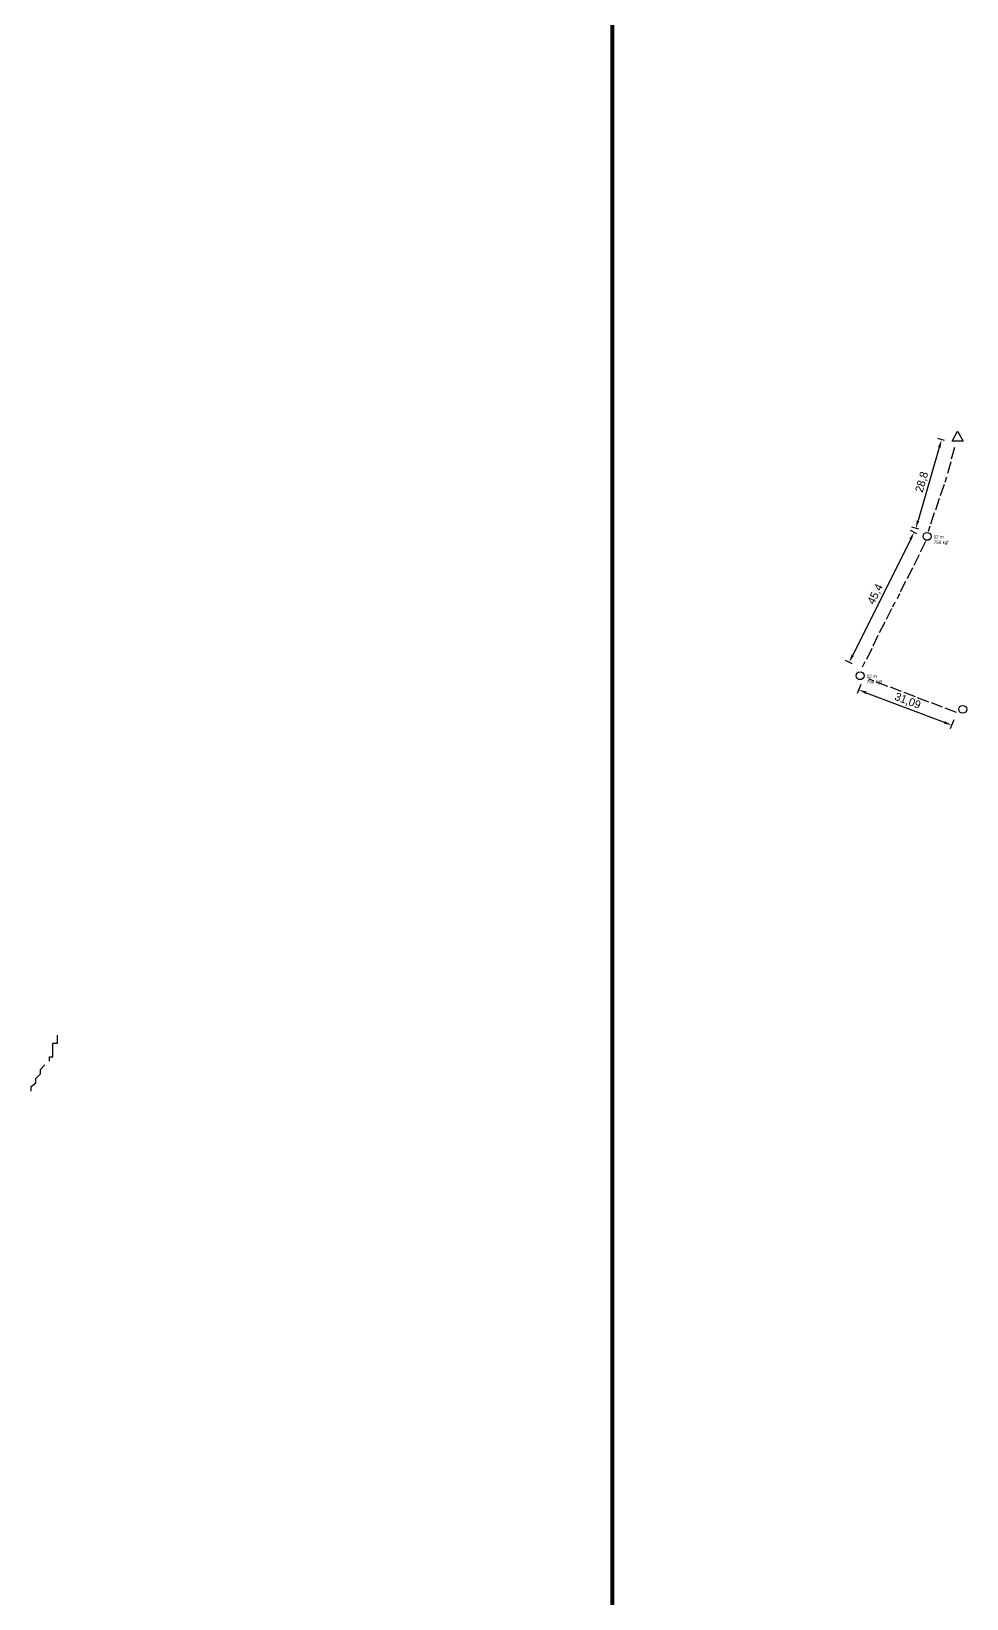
# Model space of a CAD drawing. Header units: millimetres. Extents: x -3588 to 75209, y -3737 to 38254.
# Drawn here: x 28668 to 28960.3, y 6647.8 to 7137.4 of the extents above; entities that cross this region are included whole.
import ezdxf

# ---------------------------------------------------------------- set-up
doc = ezdxf.new("R2010")
doc.units = ezdxf.units.MM
doc.layers.add('P', color=253, linetype='Continuous')
doc.dimstyles.new('ISO-25', dxfattribs={"dimtxt": 2.5, "dimasz": 2.5, "dimexe": 1.25, "dimexo": 0.625, "dimtad": 1, "dimtxsty": 'Standard', "dimcen": 2.5, "dimadec": 0, "dimazin": 0, "dimtfac": 1, "dimtmove": 0, "dimatfit": 3, "dimfxl": 1, "dimarcsym": 0})

# ---------------------------------------------------------------- blocks, each defined once
blk = doc.blocks.new('*D85')
at = {"color": 0, "lineweight": -2, "transparency": 16777216}
for p, q in [((28927.22, 6933.43), (28926.13, 6930.56)), ((28928.91, 6930.84), (28953.3, 6921.58)), ((28956.29, 6922.4), (28955.2, 6919.53))]:
    blk.add_line(p, q, dxfattribs=at)
at = {"color": 0, "transparency": 16777216}
for points in [[(28929.06, 6931.23), (28928.76, 6930.45), (28926.57, 6931.73)], [(28953.45, 6921.97), (28953.15, 6921.19), (28955.64, 6920.7)]]:
    blk.add_solid(points, dxfattribs=at)
at = {"layer": 'Defpoints', "color": 0, "transparency": 16777216}
for p in [(28927.44, 6934.02), (28956.51, 6922.99), (28955.64, 6920.7)]:
    blk.add_point(p, dxfattribs=at)
at = {"color": 0, "transparency": 16777216, "insert": (28941.85, 6928.16), "char_height": 2.5, "attachment_point": 5, "rotation": 339.2204}
blk.add_mtext('31,09', dxfattribs=at)
blk = doc.blocks.new('*D86')
at = {"color": 0, "lineweight": -2, "transparency": 16777216}
for p, q in [((28944.8, 6980.48), (28942.75, 6981.5)), ((28942.76, 6978.7), (28924.72, 6942.55)), ((28924.54, 6939.85), (28922.49, 6940.87))]:
    blk.add_line(p, q, dxfattribs=at)
at = {"color": 0, "transparency": 16777216}
for points in [[(28942.38, 6978.89), (28943.13, 6978.52), (28943.87, 6980.94)], [(28924.35, 6942.74), (28925.1, 6942.37), (28923.61, 6940.32)]]:
    blk.add_solid(points, dxfattribs=at)
at = {"layer": 'Defpoints', "color": 0, "transparency": 16777216}
for p in [(28945.36, 6980.2), (28923.61, 6940.32), (28925.1, 6939.57)]:
    blk.add_point(p, dxfattribs=at)
at = {"color": 0, "transparency": 16777216, "insert": (28931.88, 6961.56), "char_height": 2.5, "attachment_point": 5, "rotation": 63.487}
blk.add_mtext('45,4', dxfattribs=at)
blk = doc.blocks.new('*D87')
at = {"color": 0, "lineweight": -2, "transparency": 16777216}
for p, q in [((28951.77, 7007.44), (28945.13, 6984.59)), ((28953.41, 7009.57), (28951.27, 7010.19)), ((28945.37, 6981.92), (28943.23, 6982.54))]:
    blk.add_line(p, q, dxfattribs=at)
at = {"color": 0, "transparency": 16777216}
for points in [[(28951.37, 7007.56), (28952.17, 7007.32), (28952.47, 7009.84)], [(28944.73, 6984.71), (28945.53, 6984.47), (28944.43, 6982.19)]]:
    blk.add_solid(points, dxfattribs=at)
at = {"layer": 'Defpoints', "color": 0, "transparency": 16777216}
for p in [(28954.01, 7009.39), (28944.43, 6982.19), (28945.97, 6981.74)]:
    blk.add_point(p, dxfattribs=at)
at = {"color": 0, "transparency": 16777216, "insert": (28946.45, 6996.6), "char_height": 2.5, "attachment_point": 5, "rotation": 73.7871}
blk.add_mtext('28,8', dxfattribs=at)

msp = doc.modelspace()

# ---------------------------------------------------------------- linework, layer by layer
at = {"color": 10}
for p, q in [((28955.834, 7009.435), (28957.461, 7012.491)), ((28957.461, 7012.491), (28959.282, 7009.37)), ((28955.619, 7003.912), (28956.607, 7007.486)), ((28959.282, 7009.37), (28955.781, 7009.37)), ((28954.48, 6999.458), (28955.488, 7003.102)), ((28954.032, 6998.165), (28953.463, 6996.479)), ((28951.763, 6991.466), (28950.556, 6987.884)), ((28953.245, 6995.835), (28952.06, 6992.32)), ((28950.184, 6987.023), (28949, 6983.508)), ((28948.853, 6982.9), (28948.284, 6981.214)), ((28947.475, 6978.066), (28945.781, 6974.686)), ((28945.496, 6973.917), (28943.835, 6970.601)), ((28943.422, 6969.797), (28941.728, 6966.416)), ((28939.349, 6961.718), (28938.552, 6960.127)), ((28941.241, 6965.615), (28939.58, 6962.3)), ((28935.312, 6953.771), (28936.975, 6957.086)), ((28937.205, 6957.667), (28938.002, 6959.258)), ((28933.13, 6949.59), (28934.825, 6952.97)), ((28931.055, 6945.471), (28932.717, 6948.786)), ((28929.075, 6941.322), (28930.77, 6944.701)), ((28927.804, 6938.948), (28928.602, 6940.538)), ((28929.599, 6935.224), (28931.259, 6934.585)), ((28932.085, 6934.19), (28935.613, 6932.832)), ((28936.407, 6932.623), (28939.868, 6931.291)), ((28940.709, 6930.958), (28944.237, 6929.601)), ((28944.862, 6929.318), (28948.391, 6927.961)), ((28949.184, 6927.752), (28952.645, 6926.42)), ((28953.486, 6926.087), (28957.015, 6924.729))]:
    msp.add_line(p, q, dxfattribs=at)
for centre in [(28947.957, 6979.654), (28927.023, 6936.13), (28959.104, 6925.644)]:
    msp.add_circle(centre, 1.222, dxfattribs=at)
at = {"layer": 'P', "const_width": 1.2}
msp.add_lwpolyline([(28849.638, -525.047), (28849.581, 8545.876)], dxfattribs=at)
at = {"layer": 'P'}
for points in [[(28673.659, 6815.7), (28673.659, 6817.124), (28674.779, 6817.124), (28674.779, 6818.533), (28674.779, 6819.941), (28674.779, 6821.349), (28676.203, 6821.349), (28676.203, 6822.485), (28676.203, 6823.894)], [(28668.009, 6806.386), (28668.009, 6807.81), (28669.418, 6808.93), (28669.418, 6810.339), (28670.826, 6811.763), (28670.826, 6813.171), (28672.25, 6814.58)]]:
    msp.add_lwpolyline(points, dxfattribs=at)

# ---------------------------------------------------------------- texts
at = {"color": 10, "char_height": 1.03321, "attachment_point": 1}
for insert in [(28950.005, 6980.038), (28929.071, 6936.514)]:
    msp.add_mtext_dynamic_manual_height_columns('12 m^J750 kgf ', width=21.10344, gutter_width=5.166, heights=[0], dxfattribs=dict(at, insert=insert))

# ---------------------------------------------------------------- dimensions: what is measured, and where the dimension line sits
at = {"color": 1}
for p1, p2, distance, picture, middle in [((28954.009, 7009.395), (28945.968, 6981.742), -1.6, '*D87', (28946.451, 6996.597)), ((28945.362, 6980.197), (28925.096, 6939.573), -1.664, '*D86', (28931.876, 6961.558)), ((28927.441, 6934.015), (28956.508, 6922.986), -2.448, '*D85', (28941.845, 6928.16))]:
    dim = msp.add_aligned_dim(p1=p1, p2=p2, distance=distance, dimstyle='ISO-25', dxfattribs=at)
    dim.commit()
    dim.dimension.update_dxf_attribs({"geometry": picture, "text_midpoint": middle})

doc.saveas('drawing.dxf')
